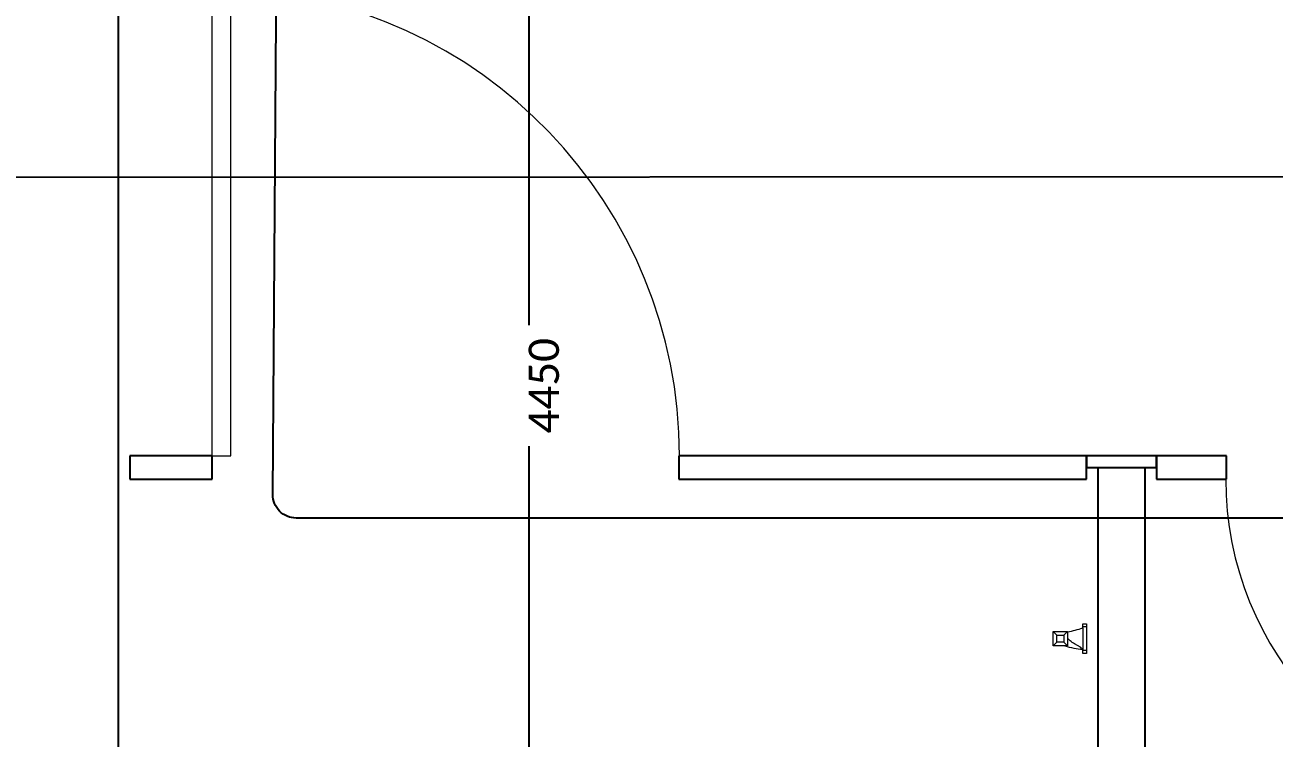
# Model space of a CAD drawing. Header units: metres. Extents: x 15.7 to 112.1, y 4.7 to 71.5.
# Drawn here: x 50.594 to 53.271, y 46.867 to 48.396 of the extents above; entities that cross this region are included whole.
import ezdxf

# ---------------------------------------------------------------- set-up
doc = ezdxf.new("R2010")
doc.units = ezdxf.units.M
doc.layers.get('0').update_dxf_attribs({"color": 3})
doc.layers.add('00', color=252, linetype='Continuous')
for name, color, linetype, lineweight in [('A-BERG', 1, 'Continuous', 9), ('A-DIM', 7, 'Continuous', 5), ('A-DOOR', 5, 'Continuous', 5)]:
    doc.layers.add(name, color=color, linetype=linetype, lineweight=lineweight)
doc.styles.add('Calibri', font='calibri.ttf', dxfattribs={"height": 0.212639})
doc.dimstyles.new('ECG_Dimn-Detl-100', dxfattribs={"dimscale": 0.3048, "dimtxt": 0.25, "dimasz": 1.312336, "dimexe": 0.492126, "dimexo": 0.0625, "dimgap": 0, "dimtad": 1, "dimdec": 0, "dimlfac": 1000, "dimzin": 0, "dimdsep": 46, "dimtxsty": 'Calibri', "dimblk1": 'DOTSMALL', "dimblk2": 'DOTSMALL', "dimsah": 1, "dimcen": 0.09, "dimdle": 0.492126, "dimazin": 0, "dimtfac": 1, "dimtdec": 4, "dimtix": 1, "dimtmove": 0, "dimatfit": 3, "dimfxl": 0.492126, "dimfxlon": 1, "dimtvp": 1, "dimtolj": 1, "dimtzin": 0, "dimarcsym": 2})

# ---------------------------------------------------------------- blocks, each defined once
blk = doc.blocks.new('Bath_Accessory- CLOTH_HOOK - Brilliance Polished Nickel-V60-GROUND FLOOR PLAN')
at = {"layer": 'A-BERG'}
for p, q in [((52.861, 47.103), (52.861, 47.1116)), ((52.861, 47.1116), (52.8689, 47.1116)), ((52.8689, 47.1116), (52.8689, 47.0481)), ((52.7975, 47.0954), (52.8053, 47.0875)), ((52.7975, 47.0644), (52.7975, 47.0954)), ((52.7975, 47.0954), (52.8284, 47.0954)), ((52.8053, 47.0875), (52.8206, 47.0875)), ((52.8053, 47.0722), (52.8053, 47.0875)), ((52.8284, 47.0954), (52.8206, 47.0875)), ((52.8206, 47.0875), (52.8206, 47.0722)), ((52.8284, 47.0954), (52.8284, 47.0943)), ((52.8284, 47.0943), (52.8284, 47.0644)), ((52.8689, 47.1053), (52.861, 47.1053)), ((52.861, 47.103), (52.861, 47.0567)), ((52.7975, 47.0644), (52.8053, 47.0722)), ((52.8225, 47.0644), (52.7975, 47.0644)), ((52.8206, 47.0722), (52.8053, 47.0722)), ((52.8206, 47.0722), (52.8284, 47.0644)), ((52.8284, 47.0644), (52.8225, 47.0644)), ((52.861, 47.0481), (52.861, 47.0567)), ((52.8689, 47.0545), (52.861, 47.0545)), ((52.8689, 47.0481), (52.861, 47.0481))]:
    blk.add_line(p, q, dxfattribs=at)
for centre, radius, start, end in [((52.762, 47.4075), 0.3202, 281.9839, 288.0161), ((52.8833, 47.2688), 0.2132, 253.4368, 263.9955)]:
    blk.add_arc(centre, radius, start, end, dxfattribs=at)
blk.add_open_spline([(52.861, 47.0567), (52.8601, 47.0578), (52.8579, 47.0598), (52.8535, 47.0629), (52.8483, 47.0659), (52.8414, 47.07), (52.8335, 47.0751), (52.8295, 47.0792), (52.8284, 47.0813)], degree=3, knots=[0, 0, 0, 0, 0.125, 0.25, 0.375, 0.5, 0.75, 1, 1, 1, 1], dxfattribs=at)
blk = doc.blocks.new('Single-Flush-Partition - 700 _ 2200-2763523-GROUND FLOOR PLAN')
at = {"layer": 'A-DOOR'}
for p, q in [((0.31, -0.025), (0.31, -0.7256)), ((0.35, -0.025), (0.31, -0.025)), ((0.35, -0.025), (0.35, -0.7256)), ((0.35, -0.7256), (0.31, -0.7256))]:
    blk.add_line(p, q, dxfattribs=at)
blk.add_arc((0.35, -0.025), 0.7017, 180, 266.7321, dxfattribs=at)
blk = doc.blocks.new('Single-Flush-Partition - 1000_ 2201-2763526-GROUND FLOOR PLAN')
at = {"layer": 'A-DOOR'}
for p, q in [((0.46, -0.025), (0.46, -1.0259)), ((0.5, -0.025), (0.46, -0.025)), ((0.5, -0.025), (0.5, -1.0259)), ((0.5, -1.0259), (0.46, -1.0259))]:
    blk.add_line(p, q, dxfattribs=at)
blk.add_arc((0.5, -0.025), 1.0017, 180, 267.7114, dxfattribs=at)
blk = doc.blocks.new('_DotSmall')
at = {"color": 0, "linetype": 'ByBlock', "const_width": 0.5}
blk.add_lwpolyline([(-0.0625, 0, 1), (0.0625, 0, 1)], format="xyb", close=True, dxfattribs=at)

msp = doc.modelspace()

# ---------------------------------------------------------------- linework, layer by layer
msp.add_lwpolyline([(58.3248, 47.3385), (51.1751, 47.3385, -0.416258), (51.1251, 47.3889), (51.1365, 49.0193)], format="xyb")
at = {"layer": '00'}
for p, q in [((50.7939, 49.8473), (50.7939, 45.5973)), ((54.0673, 48.0706), (49.3026, 48.0685)), ((50.9949, 47.4723), (50.8189, 47.4723)), ((50.8189, 47.4723), (50.8189, 47.4223)), ((50.9949, 47.4223), (50.9949, 47.4723)), ((53.1689, 47.4723), (51.9949, 47.4723)), ((51.9949, 47.4723), (51.9949, 47.4223)), ((52.8689, 47.4223), (52.8689, 47.4723)), ((52.8689, 47.4723), (52.8689, 47.4473)), ((53.0189, 47.4723), (53.0189, 47.4223)), ((53.0189, 47.4473), (53.0189, 47.4723)), ((53.1689, 47.4223), (53.1689, 47.4723)), ((52.8689, 47.4473), (53.0189, 47.4473)), ((52.8939, 45.3973), (52.8939, 47.4473)), ((52.8939, 47.4473), (52.9939, 47.4473)), ((52.9939, 47.4473), (52.9939, 45.3973)), ((50.8189, 47.4223), (50.9949, 47.4223)), ((51.9949, 47.4223), (52.8689, 47.4223)), ((53.0189, 47.4223), (53.1689, 47.4223))]:
    msp.add_line(p, q, dxfattribs=at)

# ---------------------------------------------------------------- block references
at = {"layer": '00', "rotation": 180}
msp.add_blockref('Single-Flush-Partition - 1000_ 2201-2763526-GROUND FLOOR PLAN', (51.4949, 47.4473), dxfattribs=at)
at = {"layer": '00'}
for name, p in [('Single-Flush-Partition - 700 _ 2200-2763523-GROUND FLOOR PLAN', (53.5189, 47.4473)), ('Bath_Accessory- CLOTH_HOOK - Brilliance Polished Nickel-V60-GROUND FLOOR PLAN', (0, 0))]:
    msp.add_blockref(name, p, dxfattribs=at)

# ---------------------------------------------------------------- dimensions: what is measured, and where the dimension line sits
at = {"layer": 'A-DIM'}
msp.add_linear_dim(base=(51.6738, 45.3973), p1=(51.8238, 49.8473), p2=(51.8238, 45.3973), angle=90, dimstyle='ECG_Dimn-Detl-100', override={"dimpost": '<>', "dimfxl": 4.45}, dxfattribs=at).render()

doc.saveas('drawing.dxf')
